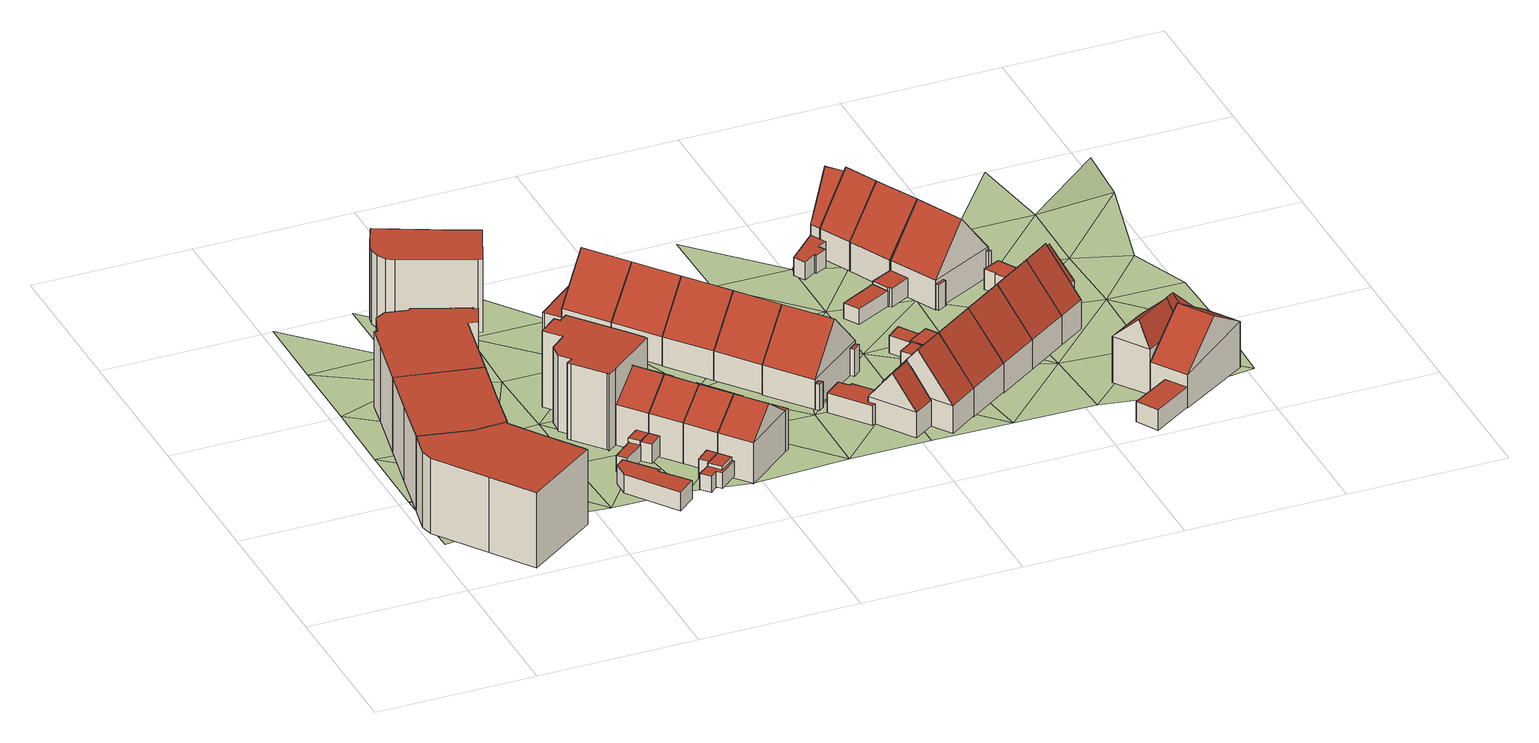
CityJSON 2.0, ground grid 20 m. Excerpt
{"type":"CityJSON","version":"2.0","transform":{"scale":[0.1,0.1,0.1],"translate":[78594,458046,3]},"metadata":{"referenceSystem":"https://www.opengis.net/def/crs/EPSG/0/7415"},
"CityObjects":{
"building1":{"type":"Building","attributes":{"roofType":"1000","RelativeEavesHeight":10,"RelativeRidgeHeight":10,"AbsoluteEavesHeight":14.43,"AbsoluteRidgeHeight":14.43},"geometry":[{"type":"Solid","lod":"2","boundaries":[[[[0,1,2,3]],[[1,4,5,2]],[[4,6,7,5]],[[6,8,9,7]],[[8,10,11,9]],[[10,12,13,11]],[[12,14,15,13]],[[14,16,17,15]],[[16,18,19,17]],[[18,20,21,19]],[[20,22,23,21]],[[22,0,3,23]],[[22,20,18,16,14,12,10,8,6,4,1,0]],[[3,2,5,7,9,11,13,15,17,19,21,23]]]],"semantics":{"surfaces":[{"type":"WallSurface"},{"type":"RoofSurface","Direction":0,"Slope":90},{"type":"GroundSurface"}],"values":[[0,0,0,0,0,0,0,0,0,0,0,0,1,2]]}}]},
"building2":{"type":"Building","attributes":{"roofType":"1000","RelativeEavesHeight":9.98,"RelativeRidgeHeight":9.98,"AbsoluteEavesHeight":14.43,"AbsoluteRidgeHeight":14.43},"geometry":[{"type":"Solid","lod":"2","boundaries":[[[[12,10,11,13]],[[10,8,9,11]],[[8,24,25,9]],[[24,26,27,25]],[[26,28,29,27]],[[28,30,31,29]],[[30,12,13,31]],[[30,28,26,24,8,10,12]],[[13,11,9,25,27,29,31]]]],"semantics":{"surfaces":[{"type":"WallSurface"},{"type":"RoofSurface","Direction":0,"Slope":90},{"type":"GroundSurface"}],"values":[[0,0,0,0,0,0,0,1,2]]}}]},
"building3":{"type":"Building","attributes":{"roofType":"1000","RelativeEavesHeight":10.15,"RelativeRidgeHeight":10.15,"AbsoluteEavesHeight":14.42,"AbsoluteRidgeHeight":14.42},"geometry":[{"type":"Solid","lod":"2","boundaries":[[[[28,26,32,33]],[[26,34,35,32]],[[34,36,37,35]],[[36,38,39,37]],[[38,40,41,39]],[[40,42,43,41]],[[42,44,45,43]],[[44,46,47,45]],[[46,48,49,47]],[[48,50,51,49]],[[50,52,53,51]],[[52,54,55,53]],[[54,56,57,55]],[[56,58,59,57]],[[58,60,61,59]],[[60,28,33,61]],[[60,58,56,54,52,50,48,46,44,42,40,38,36,34,26,28]],[[33,32,35,37,39,41,43,45,47,49,51,53,55,57,59,61]]]],"semantics":{"surfaces":[{"type":"WallSurface"},{"type":"RoofSurface","Direction":0,"Slope":90},{"type":"GroundSurface"}],"values":[[0,0,0,0,0,0,0,0,0,0,0,0,0,0,0,0,1,2]]}}]},
"building4":{"type":"Building","attributes":{"roofType":"1000","RelativeEavesHeight":2.51,"RelativeRidgeHeight":2.51,"AbsoluteEavesHeight":6.83,"AbsoluteRidgeHeight":6.83},"geometry":[{"type":"Solid","lod":"2","boundaries":[[[[62,63,64,65]],[[63,66,67,64]],[[66,68,69,67]],[[68,70,71,69]],[[70,72,73,71]],[[72,74,75,73]],[[74,62,65,75]],[[74,72,70,68,66,63,62]],[[65,64,67,69,71,73,75]]]],"semantics":{"surfaces":[{"type":"WallSurface"},{"type":"RoofSurface","Direction":0,"Slope":90},{"type":"GroundSurface"}],"values":[[0,0,0,0,0,0,0,1,2]]}}]},
"building5":{"type":"Building","attributes":{"roofType":"1000","RelativeEavesHeight":9.72,"RelativeRidgeHeight":9.72,"AbsoluteEavesHeight":13.99,"AbsoluteRidgeHeight":13.99},"geometry":[{"type":"Solid","lod":"2","boundaries":[[[[76,77,78,79]],[[77,80,81,78]],[[80,82,83,81]],[[82,84,85,83]],[[84,86,87,85]],[[86,88,89,87]],[[88,90,91,89]],[[90,92,93,91]],[[92,94,95,93]],[[94,96,97,95]],[[96,98,99,97]],[[98,76,79,99]],[[98,96,94,92,90,88,86,84,82,80,77,76]],[[79,78,81,83,85,87,89,91,93,95,97,99]]]],"semantics":{"surfaces":[{"type":"WallSurface"},{"type":"RoofSurface","Direction":0,"Slope":90},{"type":"GroundSurface"}],"values":[[0,0,0,0,0,0,0,0,0,0,0,0,1,2]]}}]},
"building6":{"type":"Building","attributes":{"roofType":"1000","RelativeEavesHeight":10.14,"RelativeRidgeHeight":10.14,"AbsoluteEavesHeight":14.25,"AbsoluteRidgeHeight":14.25},"geometry":[{"type":"Solid","lod":"2","boundaries":[[[[100,101,102,103]],[[101,104,105,102]],[[104,106,107,105]],[[106,108,109,107]],[[108,110,111,109]],[[110,112,113,111]],[[112,114,115,113]],[[114,116,117,115]],[[116,118,119,117]],[[118,120,121,119]],[[120,122,123,121]],[[122,124,125,123]],[[124,126,127,125]],[[126,128,129,127]],[[128,130,131,129]],[[130,100,103,131]],[[130,128,126,124,122,120,118,116,114,112,110,108,106,104,101,100]],[[103,102,105,107,109,111,113,115,117,119,121,123,125,127,129,131]]]],"semantics":{"surfaces":[{"type":"WallSurface"},{"type":"RoofSurface","Direction":0,"Slope":90},{"type":"GroundSurface"}],"values":[[0,0,0,0,0,0,0,0,0,0,0,0,0,0,0,0,1,2]]}}]},
"building7":{"type":"Building","children":["building7-1","building7-2","building7-3","building7-4"]},
"building7-1":{"type":"BuildingPart","attributes":{"roofType":"1030","RelativeEavesHeight":5.42,"RelativeRidgeHeight":8.47,"AbsoluteEavesHeight":9.52,"AbsoluteRidgeHeight":12.57},"parents":["building7"],"geometry":[{"type":"Solid","lod":"2","boundaries":[[[[132,133,105,134]],[[133,135,136,105]],[[135,137,138,136]],[[137,132,134,138]],[[135,133,139]],[[132,137,140]],[[133,132,140,139]],[[137,135,139,140]],[[134,105,136,138]]]],"semantics":{"surfaces":[{"type":"WallSurface"},{"type":"RoofSurface","Direction":230.19,"Slope":52.15},{"type":"RoofSurface","Direction":50.75,"Slope":52.15},{"type":"GroundSurface"}],"values":[[0,0,0,0,0,0,1,2,3]]}}]},
"building7-2":{"type":"BuildingPart","attributes":{"roofType":"1000","RelativeEavesHeight":2.6,"RelativeRidgeHeight":2.6,"AbsoluteEavesHeight":6.88,"AbsoluteRidgeHeight":6.88},"parents":["building7"],"geometry":[{"type":"Solid","lod":"2","boundaries":[[[[141,142,143,144]],[[142,145,146,143]],[[145,147,148,146]],[[147,141,144,148]],[[147,145,142,141]],[[144,143,146,148]]]],"semantics":{"surfaces":[{"type":"WallSurface"},{"type":"RoofSurface","Direction":0,"Slope":90},{"type":"GroundSurface"}],"values":[[0,0,0,0,1,2]]}}]},
"building7-3":{"type":"BuildingPart","attributes":{"roofType":"1000","RelativeEavesHeight":2.12,"RelativeRidgeHeight":2.12,"AbsoluteEavesHeight":6.42,"AbsoluteRidgeHeight":6.42},"parents":["building7"],"geometry":[{"type":"Solid","lod":"2","boundaries":[[[[149,150,151,143]],[[150,152,153,151]],[[152,154,155,153]],[[154,149,143,155]],[[154,152,150,149]],[[143,151,153,155]]]],"semantics":{"surfaces":[{"type":"WallSurface"},{"type":"RoofSurface","Direction":0,"Slope":90},{"type":"GroundSurface"}],"values":[[0,0,0,0,1,2]]}}]},
"building7-4":{"type":"BuildingPart","attributes":{"roofType":"1000","RelativeEavesHeight":5.43,"RelativeRidgeHeight":5.43,"AbsoluteEavesHeight":9.52,"AbsoluteRidgeHeight":9.52},"parents":["building7"],"geometry":[{"type":"Solid","lod":"2","boundaries":[[[[156,157,103,102]],[[157,158,159,103]],[[158,160,161,159]],[[160,162,163,161]],[[162,135,136,163]],[[135,156,102,136]],[[135,162,160,158,157,156]],[[102,103,159,161,163,136]]]],"semantics":{"surfaces":[{"type":"WallSurface"},{"type":"RoofSurface","Direction":0,"Slope":90},{"type":"GroundSurface"}],"values":[[0,0,0,0,0,0,1,2]]}}]},
"building8":{"type":"Building","children":["building8-1","building8-2","building8-3"]},
"building8-1":{"type":"BuildingPart","attributes":{"roofType":"1000","RelativeEavesHeight":2.61,"RelativeRidgeHeight":2.61,"AbsoluteEavesHeight":6.88,"AbsoluteRidgeHeight":6.88},"parents":["building8"],"geometry":[{"type":"Solid","lod":"2","boundaries":[[[[164,165,166,167]],[[165,168,169,166]],[[168,141,144,169]],[[141,164,167,144]],[[141,168,165,164]],[[167,166,169,144]]]],"semantics":{"surfaces":[{"type":"WallSurface"},{"type":"RoofSurface","Direction":0,"Slope":90},{"type":"GroundSurface"}],"values":[[0,0,0,0,1,2]]}}]},
"building8-2":{"type":"BuildingPart","attributes":{"roofType":"1030","RelativeEavesHeight":5.43,"RelativeRidgeHeight":8.49,"AbsoluteEavesHeight":9.52,"AbsoluteRidgeHeight":12.57},"parents":["building8"],"geometry":[{"type":"Solid","lod":"2","boundaries":[[[[137,170,171,138]],[[170,172,173,171]],[[172,132,134,173]],[[132,137,138,134]],[[172,170,174]],[[137,132,140]],[[170,137,140,174]],[[132,172,174,140]],[[138,171,173,134]]]],"semantics":{"surfaces":[{"type":"WallSurface"},{"type":"RoofSurface","Direction":50.98,"Slope":51.94},{"type":"RoofSurface","Direction":230.83,"Slope":51.94},{"type":"GroundSurface"}],"values":[[0,0,0,0,0,0,1,2,3]]}}]},
"building8-3":{"type":"BuildingPart","attributes":{"roofType":"1000","RelativeEavesHeight":5.45,"RelativeRidgeHeight":5.45,"AbsoluteEavesHeight":9.52,"AbsoluteRidgeHeight":9.52},"parents":["building8"],"geometry":[{"type":"Solid","lod":"2","boundaries":[[[[175,176,177,178]],[[176,179,180,177]],[[179,170,171,180]],[[170,175,178,171]],[[170,179,176,175]],[[178,177,180,171]]]],"semantics":{"surfaces":[{"type":"WallSurface"},{"type":"RoofSurface","Direction":243.34,"Slope":90},{"type":"GroundSurface"}],"values":[[0,0,0,0,1,2]]}}]},
"building9":{"type":"Building","children":["building9-1","building9-2","building9-3"]},
"building9-1":{"type":"BuildingPart","attributes":{"roofType":"1000","RelativeEavesHeight":2.6,"RelativeRidgeHeight":2.6,"AbsoluteEavesHeight":6.83,"AbsoluteRidgeHeight":6.83},"parents":["building9"],"geometry":[{"type":"Solid","lod":"2","boundaries":[[[[181,182,183,184]],[[182,185,186,183]],[[185,187,188,186]],[[187,181,184,188]],[[187,185,182,181]],[[184,183,186,188]]]],"semantics":{"surfaces":[{"type":"WallSurface"},{"type":"RoofSurface","Direction":0,"Slope":90},{"type":"GroundSurface"}],"values":[[0,0,0,0,1,2]]}}]},
"building9-2":{"type":"BuildingPart","attributes":{"roofType":"1030","RelativeEavesHeight":5.44,"RelativeRidgeHeight":8.49,"AbsoluteEavesHeight":9.52,"AbsoluteRidgeHeight":12.57},"parents":["building9"],"geometry":[{"type":"Solid","lod":"2","boundaries":[[[[189,172,173,190]],[[172,170,171,173]],[[170,191,192,171]],[[191,189,190,192]],[[170,172,174]],[[189,191,193]],[[172,189,193,174]],[[191,170,174,193]],[[190,173,171,192]]]],"semantics":{"surfaces":[{"type":"WallSurface"},{"type":"RoofSurface","Direction":231.42,"Slope":51.97},{"type":"RoofSurface","Direction":51.17,"Slope":51.97},{"type":"GroundSurface"}],"values":[[0,0,0,0,0,0,1,2,3]]}}]},
"building9-3":{"type":"BuildingPart","attributes":{"roofType":"1000","RelativeEavesHeight":5.45,"RelativeRidgeHeight":5.45,"AbsoluteEavesHeight":9.52,"AbsoluteRidgeHeight":9.52},"parents":["building9"],"geometry":[{"type":"Solid","lod":"2","boundaries":[[[[179,194,195,180]],[[194,196,197,195]],[[196,170,171,197]],[[170,179,180,171]],[[170,196,194,179]],[[180,195,197,171]]]],"semantics":{"surfaces":[{"type":"WallSurface"},{"type":"RoofSurface","Direction":220.69,"Slope":90},{"type":"GroundSurface"}],"values":[[0,0,0,0,1,2]]}}]},
"building10":{"type":"Building","children":["building10-1","building10-2","building10-3","building10-4"]},
"building10-1":{"type":"BuildingPart","attributes":{"roofType":"1000","RelativeEavesHeight":2.58,"RelativeRidgeHeight":2.58,"AbsoluteEavesHeight":6.83,"AbsoluteRidgeHeight":6.83},"parents":["building10"],"geometry":[{"type":"Solid","lod":"2","boundaries":[[[[198,199,200,201]],[[199,187,188,200]],[[187,202,203,188]],[[202,198,201,203]],[[202,187,199,198]],[[201,200,188,203]]]],"semantics":{"surfaces":[{"type":"WallSurface"},{"type":"RoofSurface","Direction":0,"Slope":90},{"type":"GroundSurface"}],"values":[[0,0,0,0,1,2]]}}]},
"building10-2":{"type":"BuildingPart","attributes":{"roofType":"1000","RelativeEavesHeight":2.16,"RelativeRidgeHeight":2.16,"AbsoluteEavesHeight":6.43,"AbsoluteRidgeHeight":6.43},"parents":["building10"],"geometry":[{"type":"Solid","lod":"2","boundaries":[[[[204,205,206,207]],[[205,208,209,206]],[[208,210,211,209]],[[210,212,213,211]],[[212,214,215,213]],[[214,216,217,215]],[[216,218,219,217]],[[218,204,207,219]],[[218,216,214,212,210,208,205,204]],[[207,206,209,211,213,215,217,219]]]],"semantics":{"surfaces":[{"type":"WallSurface"},{"type":"RoofSurface","Direction":0,"Slope":90},{"type":"GroundSurface"}],"values":[[0,0,0,0,0,0,0,0,1,2]]}}]},
"building10-3":{"type":"BuildingPart","attributes":{"roofType":"1030","RelativeEavesHeight":5.47,"RelativeRidgeHeight":8.52,"AbsoluteEavesHeight":9.52,"AbsoluteRidgeHeight":12.57},"parents":["building10"],"geometry":[{"type":"Solid","lod":"2","boundaries":[[[[191,220,221,222]],[[220,223,224,221]],[[223,189,225,224]],[[189,191,222,225]],[[223,220,226]],[[191,189,193]],[[220,191,193,226]],[[189,223,226,193]],[[222,221,224,225]]]],"semantics":{"surfaces":[{"type":"WallSurface"},{"type":"RoofSurface","Direction":50.97,"Slope":51.97},{"type":"RoofSurface","Direction":230.83,"Slope":51.97},{"type":"GroundSurface"}],"values":[[0,0,0,0,0,0,1,2,3]]}}]},
"building10-4":{"type":"BuildingPart","attributes":{"roofType":"1000","RelativeEavesHeight":5.49,"RelativeRidgeHeight":5.49,"AbsoluteEavesHeight":9.52,"AbsoluteRidgeHeight":9.52},"parents":["building10"],"geometry":[{"type":"Solid","lod":"2","boundaries":[[[[227,228,229,230]],[[228,231,232,229]],[[231,220,221,232]],[[220,227,230,221]],[[220,231,228,227]],[[230,229,232,221]]]],"semantics":{"surfaces":[{"type":"WallSurface"},{"type":"RoofSurface","Direction":0,"Slope":90},{"type":"GroundSurface"}],"values":[[0,0,0,0,1,2]]}}]},
"building11":{"type":"Building","children":["building11-1","building11-2"]},
"building11-1":{"type":"BuildingPart","attributes":{"roofType":"1000","RelativeEavesHeight":2.58,"RelativeRidgeHeight":2.58,"AbsoluteEavesHeight":6.77,"AbsoluteRidgeHeight":6.77},"parents":["building11"],"geometry":[{"type":"Solid","lod":"2","boundaries":[[[[233,234,235,236]],[[234,237,238,235]],[[237,239,240,238]],[[239,241,242,240]],[[241,243,244,242]],[[243,245,246,244]],[[245,233,236,246]],[[245,243,241,239,237,234,233]],[[236,235,238,240,242,244,246]]]],"semantics":{"surfaces":[{"type":"WallSurface"},{"type":"RoofSurface","Direction":0,"Slope":90},{"type":"GroundSurface"}],"values":[[0,0,0,0,0,0,0,1,2]]}}]},
"building11-2":{"type":"BuildingPart","attributes":{"roofType":"1030","RelativeEavesHeight":3.74,"RelativeRidgeHeight":9.28,"AbsoluteEavesHeight":7.97,"AbsoluteRidgeHeight":13.51},"parents":["building11"],"geometry":[{"type":"Solid","lod":"2","boundaries":[[[[247,248,236,249]],[[248,250,246,236]],[[250,251,252,246]],[[251,247,249,252]],[[250,248,253]],[[247,251,254]],[[248,247,254,253]],[[251,250,253,254]],[[249,236,246,252]]]],"semantics":{"surfaces":[{"type":"WallSurface"},{"type":"RoofSurface","Direction":231.35,"Slope":40.85},{"type":"RoofSurface","Direction":51.27,"Slope":40.85},{"type":"GroundSurface"}],"values":[[0,0,0,0,0,0,1,2,3]]}}]},
"building12":{"type":"Building","attributes":{"roofType":"1030","RelativeEavesHeight":3.79,"RelativeRidgeHeight":9.33,"AbsoluteEavesHeight":7.97,"AbsoluteRidgeHeight":13.51},"geometry":[{"type":"Solid","lod":"2","boundaries":[[[[255,247,249,256]],[[247,251,252,249]],[[251,257,258,252]],[[257,255,256,258]],[[251,247,254]],[[255,257,259]],[[247,255,259,254]],[[257,251,254,259]],[[256,249,252,258]]]],"semantics":{"surfaces":[{"type":"WallSurface"},{"type":"RoofSurface","Direction":231.04,"Slope":40.87},{"type":"RoofSurface","Direction":51.14,"Slope":40.82},{"type":"GroundSurface"}],"values":[[0,0,0,0,0,0,1,2,3]]}}]},
"building13":{"type":"Building","children":["building13-1","building13-2"]},
"building13-1":{"type":"BuildingPart","attributes":{"roofType":"1030","RelativeEavesHeight":3.86,"RelativeRidgeHeight":9.4,"AbsoluteEavesHeight":7.97,"AbsoluteRidgeHeight":13.51},"parents":["building13"],"geometry":[{"type":"Solid","lod":"2","boundaries":[[[[260,255,261,262]],[[255,263,264,261]],[[263,265,266,264]],[[265,260,262,266]],[[263,255,259]],[[260,265,267]],[[255,260,267,259]],[[265,263,259,267]],[[262,261,264,266]]]],"semantics":{"surfaces":[{"type":"WallSurface"},{"type":"RoofSurface","Direction":231.05,"Slope":40.84},{"type":"RoofSurface","Direction":51.12,"Slope":40.84},{"type":"GroundSurface"}],"values":[[0,0,0,0,0,0,1,2,3]]}}]},
"building13-2":{"type":"BuildingPart","attributes":{"roofType":"1000","RelativeEavesHeight":2.45,"RelativeRidgeHeight":2.45,"AbsoluteEavesHeight":6.58,"AbsoluteRidgeHeight":6.58},"parents":["building13"],"geometry":[{"type":"Solid","lod":"2","boundaries":[[[[268,269,270,264]],[[269,271,272,270]],[[271,273,274,272]],[[273,268,264,274]],[[273,271,269,268]],[[264,270,272,274]]]],"semantics":{"surfaces":[{"type":"WallSurface"},{"type":"RoofSurface","Direction":0,"Slope":90},{"type":"GroundSurface"}],"values":[[0,0,0,0,1,2]]}}]},
"building14":{"type":"Building","children":["building14-1","building14-2"]},
"building14-1":{"type":"BuildingPart","attributes":{"roofType":"1000","RelativeEavesHeight":2.8,"RelativeRidgeHeight":2.8,"AbsoluteEavesHeight":6.9,"AbsoluteRidgeHeight":6.9},"parents":["building14"],"geometry":[{"type":"Solid","lod":"2","boundaries":[[[[275,276,277,266]],[[276,278,279,277]],[[278,280,281,279]],[[280,275,266,281]],[[280,278,276,275]],[[266,277,279,281]]]],"semantics":{"surfaces":[{"type":"WallSurface"},{"type":"RoofSurface","Direction":0,"Slope":90},{"type":"GroundSurface"}],"values":[[0,0,0,0,1,2]]}}]},
"building14-2":{"type":"BuildingPart","attributes":{"roofType":"1030","RelativeEavesHeight":3.88,"RelativeRidgeHeight":9.43,"AbsoluteEavesHeight":7.97,"AbsoluteRidgeHeight":13.51},"parents":["building14"],"geometry":[{"type":"Solid","lod":"2","boundaries":[[[[282,260,262,283]],[[260,265,266,262]],[[265,284,285,266]],[[284,282,283,285]],[[265,260,267]],[[282,284,286]],[[260,282,286,267]],[[284,265,267,286]],[[283,262,266,285]]]],"semantics":{"surfaces":[{"type":"WallSurface"},{"type":"RoofSurface","Direction":231.13,"Slope":40.75},{"type":"RoofSurface","Direction":51.19,"Slope":40.85},{"type":"GroundSurface"}],"values":[[0,0,0,0,0,0,1,2,3]]}}]},
"building15":{"type":"Building","children":["building15-1","building15-2","building15-3","building15-4"]},
"building15-1":{"type":"BuildingPart","attributes":{"roofType":"1000","RelativeEavesHeight":2.51,"RelativeRidgeHeight":2.51,"AbsoluteEavesHeight":6.58,"AbsoluteRidgeHeight":6.58},"parents":["building15"],"geometry":[{"type":"Solid","lod":"2","boundaries":[[[[287,288,289,285]],[[288,290,291,289]],[[290,292,293,291]],[[292,287,285,293]],[[292,290,288,287]],[[285,289,291,293]]]],"semantics":{"surfaces":[{"type":"WallSurface"},{"type":"RoofSurface","Direction":0,"Slope":90},{"type":"GroundSurface"}],"values":[[0,0,0,0,1,2]]}}]},
"building15-2":{"type":"BuildingPart","attributes":{"roofType":"1000","RelativeEavesHeight":3.49,"RelativeRidgeHeight":3.49,"AbsoluteEavesHeight":7.52,"AbsoluteRidgeHeight":7.52},"parents":["building15"],"geometry":[{"type":"Solid","lod":"2","boundaries":[[[[294,295,296,297]],[[295,298,299,296]],[[298,300,301,299]],[[300,294,297,301]],[[300,298,295,294]],[[297,296,299,301]]]],"semantics":{"surfaces":[{"type":"WallSurface"},{"type":"RoofSurface","Direction":0,"Slope":90},{"type":"GroundSurface"}],"values":[[0,0,0,0,1,2]]}}]},
"building15-3":{"type":"BuildingPart","attributes":{"roofType":"1000","RelativeEavesHeight":3.59,"RelativeRidgeHeight":3.59,"AbsoluteEavesHeight":7.62,"AbsoluteRidgeHeight":7.62},"parents":["building15"],"geometry":[{"type":"Solid","lod":"2","boundaries":[[[[302,303,304,305]],[[303,306,307,304]],[[306,308,309,307]],[[308,302,305,309]],[[308,306,303,302]],[[305,304,307,309]]]],"semantics":{"surfaces":[{"type":"WallSurface"},{"type":"RoofSurface","Direction":0,"Slope":90},{"type":"GroundSurface"}],"values":[[0,0,0,0,1,2]]}}]},
"building15-4":{"type":"BuildingPart","attributes":{"roofType":"1030","RelativeEavesHeight":3.93,"RelativeRidgeHeight":9.47,"AbsoluteEavesHeight":7.97,"AbsoluteRidgeHeight":13.51},"parents":["building15"],"geometry":[{"type":"Solid","lod":"2","boundaries":[[[[310,282,311,301]],[[282,284,312,311]],[[284,313,309,312]],[[313,310,301,309]],[[284,282,286]],[[310,313,314]],[[282,310,314,286]],[[313,284,286,314]],[[301,311,312,309]]]],"semantics":{"surfaces":[{"type":"WallSurface"},{"type":"RoofSurface","Direction":230.91,"Slope":40.71},{"type":"RoofSurface","Direction":50.83,"Slope":40.71},{"type":"GroundSurface"}],"values":[[0,0,0,0,0,0,1,2,3]]}}]},
"building16":{"type":"Building","children":["building16-1","building16-2","building16-3"]},
"building16-1":{"type":"BuildingPart","attributes":{"roofType":"1030","RelativeEavesHeight":3.4,"RelativeRidgeHeight":7.58,"AbsoluteEavesHeight":7.34,"AbsoluteRidgeHeight":11.52},"parents":["building16"],"geometry":[{"type":"Solid","lod":"2","boundaries":[[[[315,316,317,318]],[[316,319,320,317]],[[319,321,322,320]],[[321,315,318,322]],[[319,316,323]],[[315,321,324]],[[316,315,324,323]],[[321,319,323,324]],[[318,317,320,322]]]],"semantics":{"surfaces":[{"type":"WallSurface"},{"type":"RoofSurface","Direction":145.06,"Slope":38.12},{"type":"RoofSurface","Direction":325.24,"Slope":38.12},{"type":"GroundSurface"}],"values":[[0,0,0,0,0,0,1,2,3]]}}]},
"building16-2":{"type":"BuildingPart","attributes":{"roofType":"1030","RelativeEavesHeight":3.76,"RelativeRidgeHeight":9.65,"AbsoluteEavesHeight":7.64,"AbsoluteRidgeHeight":13.53},"parents":["building16"],"geometry":[{"type":"Solid","lod":"2","boundaries":[[[[325,326,327,328]],[[326,329,322,327]],[[329,330,331,322]],[[330,325,328,331]],[[329,326,332]],[[325,330,333]],[[326,325,333,332]],[[330,329,332,333]],[[328,327,322,331]]]],"semantics":{"surfaces":[{"type":"WallSurface"},{"type":"RoofSurface","Direction":145.42,"Slope":39.13},{"type":"RoofSurface","Direction":325.36,"Slope":39.13},{"type":"GroundSurface"}],"values":[[0,0,0,0,0,0,1,2,3]]}}]},
"building16-3":{"type":"BuildingPart","attributes":{"roofType":"1000","RelativeEavesHeight":2.57,"RelativeRidgeHeight":2.57,"AbsoluteEavesHeight":6.59,"AbsoluteRidgeHeight":6.59},"parents":["building16"],"geometry":[{"type":"Solid","lod":"2","boundaries":[[[[334,335,336,337]],[[335,338,339,336]],[[338,340,341,339]],[[340,342,343,341]],[[342,344,345,343]],[[344,346,347,345]],[[346,348,349,347]],[[348,334,337,349]],[[348,346,344,342,340,338,335,334]],[[337,336,339,341,343,345,347,349]]]],"semantics":{"surfaces":[{"type":"WallSurface"},{"type":"RoofSurface","Direction":0,"Slope":90},{"type":"GroundSurface"}],"values":[[0,0,0,0,0,0,0,0,1,2]]}}]},
"building17":{"type":"Building","children":["building17-1","building17-2"]},
"building17-1":{"type":"BuildingPart","attributes":{"roofType":"1030","RelativeEavesHeight":3.87,"RelativeRidgeHeight":9.76,"AbsoluteEavesHeight":7.64,"AbsoluteRidgeHeight":13.53},"parents":["building17"],"geometry":[{"type":"Solid","lod":"2","boundaries":[[[[350,325,351,352]],[[325,330,353,351]],[[330,354,355,353]],[[354,350,352,355]],[[330,325,333]],[[350,354,356]],[[325,350,356,333]],[[354,330,333,356]],[[352,351,353,355]]]],"semantics":{"surfaces":[{"type":"WallSurface"},{"type":"RoofSurface","Direction":145.37,"Slope":39.2},{"type":"RoofSurface","Direction":325.19,"Slope":39.2},{"type":"GroundSurface"}],"values":[[0,0,0,0,0,0,1,2,3]]}}]},
"building17-2":{"type":"BuildingPart","attributes":{"roofType":"1000","RelativeEavesHeight":2.51,"RelativeRidgeHeight":2.51,"AbsoluteEavesHeight":6.38,"AbsoluteRidgeHeight":6.38},"parents":["building17"],"geometry":[{"type":"Solid","lod":"2","boundaries":[[[[357,358,359,360]],[[358,361,362,359]],[[361,363,364,362]],[[363,365,366,364]],[[365,367,368,366]],[[367,357,360,368]],[[367,365,363,361,358,357]],[[360,359,362,364,366,368]]]],"semantics":{"surfaces":[{"type":"WallSurface"},{"type":"RoofSurface","Direction":0,"Slope":90},{"type":"GroundSurface"}],"values":[[0,0,0,0,0,0,1,2]]}}]},
"building18":{"type":"Building","children":["building18-1","building18-2","building18-3"]},
"building18-1":{"type":"BuildingPart","attributes":{"roofType":"1030","RelativeEavesHeight":3.93,"RelativeRidgeHeight":9.82,"AbsoluteEavesHeight":7.64,"AbsoluteRidgeHeight":13.53},"parents":["building18"],"geometry":[{"type":"Solid","lod":"2","boundaries":[[[[369,350,370,371]],[[350,354,372,370]],[[354,373,374,372]],[[373,369,371,374]],[[354,350,356]],[[369,373,375]],[[350,369,375,356]],[[373,354,356,375]],[[371,370,372,374]]]],"semantics":{"surfaces":[{"type":"WallSurface"},{"type":"RoofSurface","Direction":145.53,"Slope":39.07},{"type":"RoofSurface","Direction":325.68,"Slope":39.07},{"type":"GroundSurface"}],"values":[[0,0,0,0,0,0,1,2,3]]}}]},
"building18-2":{"type":"BuildingPart","attributes":{"roofType":"1000","RelativeEavesHeight":2.27,"RelativeRidgeHeight":2.27,"AbsoluteEavesHeight":6.17,"AbsoluteRidgeHeight":6.17},"parents":["building18"],"geometry":[{"type":"Solid","lod":"2","boundaries":[[[[376,377,378,379]],[[377,380,381,378]],[[380,382,383,381]],[[382,376,379,383]],[[382,380,377,376]],[[379,378,381,383]]]],"semantics":{"surfaces":[{"type":"WallSurface"},{"type":"RoofSurface","Direction":0,"Slope":90},{"type":"GroundSurface"}],"values":[[0,0,0,0,1,2]]}}]},
"building18-3":{"type":"BuildingPart","attributes":{"roofType":"1010","RelativeEavesHeight":2.66,"RelativeRidgeHeight":2.66,"AbsoluteEavesHeight":6.49,"AbsoluteRidgeHeight":6.49},"parents":["building18"],"geometry":[{"type":"Solid","lod":"2","boundaries":[[[[384,385,386,355]],[[385,387,388,386]],[[387,389,390,388]],[[389,384,355,390]],[[389,387,385,384]],[[355,386,388,390]]]],"semantics":{"surfaces":[{"type":"WallSurface"},{"type":"RoofSurface","Direction":0,"Slope":90},{"type":"GroundSurface"}],"values":[[0,0,0,0,1,2]]}}]},
"building19":{"type":"Building","children":["building19-1","building19-2","building19-3"]},
"building19-1":{"type":"BuildingPart","attributes":{"roofType":"1030","RelativeEavesHeight":3.92,"RelativeRidgeHeight":9.35,"AbsoluteEavesHeight":7.64,"AbsoluteRidgeHeight":13.06},"parents":["building19"],"geometry":[{"type":"Solid","lod":"2","boundaries":[[[[391,392,393,394]],[[392,395,396,393]],[[395,397,398,396]],[[397,391,394,398]],[[395,392,399]],[[391,397,400]],[[392,391,400,399]],[[397,395,399,400]],[[394,393,396,398]]]],"semantics":{"surfaces":[{"type":"WallSurface"},{"type":"RoofSurface","Direction":235.65,"Slope":37.81},{"type":"RoofSurface","Direction":48.06,"Slope":37.22},{"type":"GroundSurface"}],"values":[[0,0,0,0,0,0,1,2,3]]}}]},
"building19-2":{"type":"BuildingPart","attributes":{"roofType":"1030","RelativeEavesHeight":3.93,"RelativeRidgeHeight":9.86,"AbsoluteEavesHeight":7.64,"AbsoluteRidgeHeight":13.56},"parents":["building19"],"geometry":[{"type":"Solid","lod":"2","boundaries":[[[[401,391,394,402]],[[391,403,404,394]],[[403,405,406,404]],[[405,401,402,406]],[[403,391,407]],[[401,405,408]],[[391,401,408,407]],[[405,403,407,408]],[[402,394,404,406]]]],"semantics":{"surfaces":[{"type":"WallSurface"},{"type":"RoofSurface","Direction":243.8,"Slope":38.09},{"type":"RoofSurface","Direction":63.57,"Slope":38.09},{"type":"GroundSurface"}],"values":[[0,0,0,0,0,0,1,2,3]]}}]},
"building19-3":{"type":"BuildingPart","attributes":{"roofType":"1000","RelativeEavesHeight":2.38,"RelativeRidgeHeight":2.38,"AbsoluteEavesHeight":6.19,"AbsoluteRidgeHeight":6.19},"parents":["building19"],"geometry":[{"type":"Solid","lod":"2","boundaries":[[[[409,410,411,412]],[[410,413,414,411]],[[413,415,416,414]],[[415,417,418,416]],[[417,419,420,418]],[[419,421,422,420]],[[421,423,424,422]],[[423,409,412,424]],[[423,421,419,417,415,413,410,409]],[[412,411,414,416,418,420,422,424]]]],"semantics":{"surfaces":[{"type":"WallSurface"},{"type":"RoofSurface","Direction":0,"Slope":90},{"type":"GroundSurface"}],"values":[[0,0,0,0,0,0,0,0,1,2]]}}]},
"building20":{"type":"Building","children":["building20-1","building20-2","building20-3","building20-4","building20-5"]},
"building20-1":{"type":"BuildingPart","attributes":{"roofType":"1030","RelativeEavesHeight":3.94,"RelativeRidgeHeight":9.87,"AbsoluteEavesHeight":7.64,"AbsoluteRidgeHeight":13.56},"parents":["building20"],"geometry":[{"type":"Solid","lod":"2","boundaries":[[[[425,426,427,428]],[[426,429,430,427]],[[429,431,432,430]],[[431,425,428,432]],[[429,426,433]],[[425,431,434]],[[426,425,434,433]],[[431,429,433,434]],[[428,427,430,432]]]],"semantics":{"surfaces":[{"type":"WallSurface"},{"type":"RoofSurface","Direction":243.61,"Slope":37.99},{"type":"RoofSurface","Direction":63.51,"Slope":37.99},{"type":"GroundSurface"}],"values":[[0,0,0,0,0,0,1,2,3]]}}]},
"building20-2":{"type":"BuildingPart","attributes":{"roofType":"1000","RelativeEavesHeight":3.71,"RelativeRidgeHeight":3.71,"AbsoluteEavesHeight":7.42,"AbsoluteRidgeHeight":7.42},"parents":["building20"],"geometry":[{"type":"Solid","lod":"2","boundaries":[[[[435,436,437,438]],[[436,439,440,437]],[[439,441,442,440]],[[441,443,432,442]],[[443,435,438,432]],[[443,441,439,436,435]],[[438,437,440,442,432]]]],"semantics":{"surfaces":[{"type":"WallSurface"},{"type":"RoofSurface","Direction":0,"Slope":90},{"type":"GroundSurface"}],"values":[[0,0,0,0,0,1,2]]}}]},
"building20-3":{"type":"BuildingPart","attributes":{"roofType":"1000","RelativeEavesHeight":2.04,"RelativeRidgeHeight":2.04,"AbsoluteEavesHeight":5.87,"AbsoluteRidgeHeight":5.87},"parents":["building20"],"geometry":[{"type":"Solid","lod":"2","boundaries":[[[[444,445,446,447]],[[445,448,449,446]],[[448,450,451,449]],[[450,444,447,451]],[[450,448,445,444]],[[447,446,449,451]]]],"semantics":{"surfaces":[{"type":"WallSurface"},{"type":"RoofSurface","Direction":0,"Slope":90},{"type":"GroundSurface"}],"values":[[0,0,0,0,1,2]]}}]},
"building20-4":{"type":"BuildingPart","attributes":{"roofType":"1000","RelativeEavesHeight":2.48,"RelativeRidgeHeight":2.48,"AbsoluteEavesHeight":6.27,"AbsoluteRidgeHeight":6.27},"parents":["building20"],"geometry":[{"type":"Solid","lod":"2","boundaries":[[[[452,453,454,455]],[[453,456,457,454]],[[456,458,459,457]],[[458,460,447,459]],[[460,461,451,447]],[[461,452,455,451]],[[461,460,458,456,453,452]],[[455,454,457,459,447,451]]]],"semantics":{"surfaces":[{"type":"WallSurface"},{"type":"RoofSurface","Direction":0,"Slope":90},{"type":"GroundSurface"}],"values":[[0,0,0,0,0,0,1,2]]}}]},
"building20-5":{"type":"BuildingPart","attributes":{"roofType":"1000","RelativeEavesHeight":3.4,"RelativeRidgeHeight":3.4,"AbsoluteEavesHeight":7.21,"AbsoluteRidgeHeight":7.21},"parents":["building20"],"geometry":[{"type":"Solid","lod":"2","boundaries":[[[[462,463,464,465]],[[463,466,467,464]],[[466,468,469,467]],[[468,462,465,469]],[[468,466,463,462]],[[465,464,467,469]]]],"semantics":{"surfaces":[{"type":"WallSurface"},{"type":"RoofSurface","Direction":0,"Slope":90},{"type":"GroundSurface"}],"values":[[0,0,0,0,1,2]]}}]},
"building21":{"type":"Building","attributes":{"roofType":"1030","RelativeEavesHeight":3.94,"RelativeRidgeHeight":9.82,"AbsoluteEavesHeight":7.64,"AbsoluteRidgeHeight":13.53},"geometry":[{"type":"Solid","lod":"2","boundaries":[[[[470,369,371,471]],[[369,373,374,371]],[[373,472,473,374]],[[472,470,471,473]],[[373,369,375]],[[470,472,474]],[[369,470,474,375]],[[472,373,375,474]],[[471,371,374,473]]]],"semantics":{"surfaces":[{"type":"WallSurface"},{"type":"RoofSurface","Direction":145.51,"Slope":39.05},{"type":"RoofSurface","Direction":325.45,"Slope":39.05},{"type":"GroundSurface"}],"values":[[0,0,0,0,0,0,1,2,3]]}}]},
"building22":{"type":"Building","attributes":{"roofType":"1030","RelativeEavesHeight":3.94,"RelativeRidgeHeight":9.87,"AbsoluteEavesHeight":7.64,"AbsoluteRidgeHeight":13.56},"geometry":[{"type":"Solid","lod":"2","boundaries":[[[[475,401,402,476]],[[401,405,406,402]],[[405,429,430,406]],[[429,475,476,430]],[[405,401,408]],[[475,429,433]],[[401,475,433,408]],[[429,405,408,433]],[[476,402,406,430]]]],"semantics":{"surfaces":[{"type":"WallSurface"},{"type":"RoofSurface","Direction":243.57,"Slope":38.4},{"type":"RoofSurface","Direction":63.31,"Slope":38.05},{"type":"GroundSurface"}],"values":[[0,0,0,0,0,0,1,2,3]]}}]},
"building23":{"type":"Building","children":["building23-1","building23-2","building23-3"]},
"building23-1":{"type":"BuildingPart","attributes":{"roofType":"1000","RelativeEavesHeight":2.64,"RelativeRidgeHeight":2.64,"AbsoluteEavesHeight":6.37,"AbsoluteRidgeHeight":6.37},"parents":["building23"],"geometry":[{"type":"Solid","lod":"2","boundaries":[[[[477,478,479,480]],[[478,481,482,479]],[[481,483,484,482]],[[483,485,486,484]],[[485,487,488,486]],[[487,489,490,488]],[[489,491,492,490]],[[491,477,480,492]],[[491,489,487,485,483,481,478,477]],[[480,479,482,484,486,488,490,492]]]],"semantics":{"surfaces":[{"type":"WallSurface"},{"type":"RoofSurface","Direction":0,"Slope":90},{"type":"GroundSurface"}],"values":[[0,0,0,0,0,0,0,0,1,2]]}}]},
"building23-2":{"type":"BuildingPart","attributes":{"roofType":"1030","RelativeEavesHeight":3.94,"RelativeRidgeHeight":9.83,"AbsoluteEavesHeight":7.64,"AbsoluteRidgeHeight":13.53},"parents":["building23"],"geometry":[{"type":"Solid","lod":"2","boundaries":[[[[493,470,471,494]],[[470,472,473,471]],[[472,495,496,473]],[[495,493,494,496]],[[472,470,474]],[[493,495,497]],[[470,493,497,474]],[[495,472,474,497]],[[494,471,473,496]]]],"semantics":{"surfaces":[{"type":"WallSurface"},{"type":"RoofSurface","Direction":145.52,"Slope":39.09},{"type":"RoofSurface","Direction":325.42,"Slope":39.09},{"type":"GroundSurface"}],"values":[[0,0,0,0,0,0,1,2,3]]}}]},
"building23-3":{"type":"BuildingPart","attributes":{"roofType":"1030","RelativeEavesHeight":3.89,"RelativeRidgeHeight":7.58,"AbsoluteEavesHeight":7.64,"AbsoluteRidgeHeight":11.33},"parents":["building23"],"geometry":[{"type":"Solid","lod":"2","boundaries":[[[[498,499,500,501]],[[499,495,502,500]],[[495,503,504,502]],[[503,498,501,504]],[[495,499,505]],[[498,503,506]],[[499,498,506,505]],[[503,495,505,506]],[[501,500,502,504]]]],"semantics":{"surfaces":[{"type":"WallSurface"},{"type":"RoofSurface","Direction":145.66,"Slope":41.76},{"type":"RoofSurface","Direction":325.47,"Slope":41.76},{"type":"GroundSurface"}],"values":[[0,0,0,0,0,0,1,2,3]]}}]},
"building24":{"type":"Building","children":["building24-1","building24-2"]},
"building24-1":{"type":"BuildingPart","attributes":{"roofType":"1030","RelativeEavesHeight":5.31,"RelativeRidgeHeight":9.63,"AbsoluteEavesHeight":9.07,"AbsoluteRidgeHeight":13.39},"parents":["building24"],"geometry":[{"type":"Solid","lod":"2","boundaries":[[[[507,508,509,510]],[[508,511,512,509]],[[511,513,514,512]],[[513,507,510,514]],[[511,508,515]],[[507,513,516]],[[508,507,516,515]],[[513,511,515,516]],[[510,509,512,514]]]],"semantics":{"surfaces":[{"type":"WallSurface"},{"type":"RoofSurface","Direction":56.98,"Slope":56.54},{"type":"RoofSurface","Direction":236.14,"Slope":45.75},{"type":"GroundSurface"}],"values":[[0,0,0,0,0,0,1,2,3]]}}]},
"building24-2":{"type":"BuildingPart","attributes":{"roofType":"1000","RelativeEavesHeight":2.75,"RelativeRidgeHeight":2.75,"AbsoluteEavesHeight":6.62,"AbsoluteRidgeHeight":6.62},"parents":["building24"],"geometry":[{"type":"Solid","lod":"2","boundaries":[[[[517,518,519,520]],[[518,521,522,519]],[[521,523,524,522]],[[523,517,520,524]],[[523,521,518,517]],[[520,519,522,524]]]],"semantics":{"surfaces":[{"type":"WallSurface"},{"type":"RoofSurface","Direction":0,"Slope":90},{"type":"GroundSurface"}],"values":[[0,0,0,0,1,2]]}}]},
"building25":{"type":"Building","children":["building25-1","building25-2","building25-3"]},
"building25-1":{"type":"BuildingPart","attributes":{"roofType":"1120","RelativeEavesHeight":6.15,"RelativeRidgeHeight":9.54,"AbsoluteEavesHeight":9.9,"AbsoluteRidgeHeight":13.29},"parents":["building25"],"geometry":[{"type":"Solid","lod":"2","boundaries":[[[[525,526,527,528]],[[526,529,530,527]],[[529,531,532,530]],[[531,525,528,532]],[[526,525,533]],[[529,526,533]],[[531,529,533]],[[525,531,533]],[[528,527,530,532]]]],"semantics":{"surfaces":[{"type":"WallSurface"},{"type":"RoofSurface","Direction":11.36,"Slope":38.72},{"type":"RoofSurface","Direction":57.6,"Slope":41.05},{"type":"RoofSurface","Direction":148.07,"Slope":27.93},{"type":"RoofSurface","Direction":236.95,"Slope":-14.62},{"type":"GroundSurface"}],"values":[[0,0,0,0,1,2,3,4,5]]}}]},
"building25-2":{"type":"BuildingPart","attributes":{"roofType":"1030","RelativeEavesHeight":6.13,"RelativeRidgeHeight":9.53,"AbsoluteEavesHeight":9.9,"AbsoluteRidgeHeight":13.29},"parents":["building25"],"geometry":[{"type":"Solid","lod":"2","boundaries":[[[[534,535,536,537]],[[535,538,539,536]],[[538,540,514,539]],[[540,534,537,514]],[[538,535,541]],[[534,540,542]],[[535,534,542,541]],[[540,538,541,542]],[[537,536,539,514]]]],"semantics":{"surfaces":[{"type":"WallSurface"},{"type":"RoofSurface","Direction":326.14,"Slope":46.18},{"type":"RoofSurface","Direction":147.38,"Slope":25.93},{"type":"GroundSurface"}],"values":[[0,0,0,0,0,0,1,2,3]]}}]},
"building25-3":{"type":"BuildingPart","attributes":{"roofType":"1130","RelativeEavesHeight":6.15,"RelativeRidgeHeight":9.54,"AbsoluteEavesHeight":9.9,"AbsoluteRidgeHeight":13.29},"parents":["building25"],"geometry":[{"type":"Solid","lod":"2","boundaries":[[[[543,525,528,544]],[[525,531,532,528]],[[531,538,539,532]],[[538,543,544,539]],[[531,525,533]],[[543,538,541]],[[525,543,541,533]],[[538,531,533,541]],[[544,528,532,539]]]],"semantics":{"surfaces":[{"type":"WallSurface"},{"type":"RoofSurface","Direction":56.95,"Slope":14.62},{"type":"RoofSurface","Direction":325.27,"Slope":40.79},{"type":"RoofSurface","Direction":146.79,"Slope":27.54},{"type":"GroundSurface"}],"values":[[0,0,0,0,1,0,2,3,4]]}}]},
"terrain1":{"type":"TINRelief","geometry":[{"type":"CompositeSurface","lod":"2","boundaries":[[[545,546,547]],[[548,545,549]],[[545,547,549]],[[550,548,551]],[[552,550,553]],[[548,549,551]],[[549,547,554]],[[555,552,556]],[[550,551,553]],[[552,553,556]],[[551,549,557]],[[549,554,557]],[[553,551,558]],[[551,557,559]],[[556,553,560]],[[551,559,558]],[[557,554,561]],[[562,556,560]],[[559,557,561]],[[553,558,560]],[[554,563,561]],[[558,559,564]],[[559,561,565]],[[560,558,564]],[[559,565,564]],[[561,563,566]],[[563,567,566]],[[568,560,569]],[[565,561,566]],[[560,564,569]],[[564,565,570]],[[569,564,570]],[[565,566,571]],[[565,571,570]],[[566,567,572]],[[569,570,573]],[[571,566,574]],[[566,572,574]],[[570,571,575]],[[569,573,576]],[[573,570,575]],[[571,574,577]],[[571,577,575]],[[574,572,578]],[[576,573,579]],[[573,575,579]],[[572,580,578]],[[577,574,581]],[[574,578,581]],[[575,577,582]],[[579,575,582]],[[578,580,583]],[[577,581,582]],[[584,579,585]],[[581,578,586]],[[579,582,585]],[[578,583,586]],[[582,581,587]],[[581,586,588]],[[585,582,589]],[[581,588,587]],[[582,587,589]],[[586,583,590]],[[588,586,590]],[[583,591,590]],[[585,589,592]],[[587,588,593]],[[588,590,593]],[[589,587,594]],[[587,593,595]],[[592,589,594]],[[590,591,596]],[[591,597,596]],[[587,595,594]],[[593,590,598]],[[590,596,598]],[[595,593,599]],[[596,597,600]],[[593,598,599]],[[594,595,601]],[[595,599,601]],[[598,596,602]],[[596,600,602]],[[594,601,603]],[[599,598,604]],[[598,602,605]],[[598,605,604]],[[601,599,606]],[[599,604,606]],[[601,606,607]]]}]}
},
"vertices":[
[87,4,114],[50,56,114],[50,56,14],[87,4,14],[5,120,114],[5,120,14],[2,135,114],[2,135,14],[9,171,114],[9,171,14],[74,157,114],[74,157,14],[116,159,114],[116,159,14],[115,156,114],[115,156,14],[140,120,114],[140,120,14],[175,71,114],[175,71,14],[176,69,114],[176,69,14],[177,68,114],[177,68,14],
[21,234,114],[21,234,14],[34,298,114],[34,298,14],[139,277,114],[139,277,14],[126,213,114],[126,213,14],
[34,298,13],[139,277,13],[47,363,114],[47,363,13],[53,397,114],[53,397,13],[57,396,114],[57,396,13],[67,423,114],[67,423,13],[80,430,114],[80,430,13],[108,424,114],[108,424,13],[110,427,114],[110,427,13],[153,409,114],[153,409,13],[177,400,114],[177,400,13],[176,398,114],[176,398,13],[181,396,114],[181,396,13],[170,369,114],[170,369,13],[158,372,114],[158,372,13],[152,342,114],[152,342,13],
[283,109,38],[280,107,38],[280,107,13],[283,109,13],[308,73,38],[308,73,13],[286,54,38],[286,54,13],[242,115,38],[242,115,13],[242,136,38],[242,136,13],[253,145,38],[253,145,13],
[251,548,110],[230,497,110],[230,497,13],[251,548,13],[225,499,110],[225,499,13],[138,535,110],[138,535,13],[129,542,110],[129,542,13],[123,552,110],[123,552,13],[121,563,110],[121,563,13],[123,574,110],[123,574,13],[137,606,110],[137,606,13],[139,609,110],[139,609,13],[229,567,110],[229,567,13],[254,556,110],[254,556,13],
[331,269,113],[334,264,113],[334,264,11],[331,269,11],[275,217,113],[275,217,11],[263,208,113],[263,208,11],[262,211,113],[262,211,11],[232,246,113],[232,246,11],[229,250,113],[229,250,11],[237,256,113],[237,256,11],[226,269,113],[226,269,11],[228,288,113],[228,288,11],[247,304,113],[247,304,11],[230,325,113],[230,325,11],[253,344,113],[253,344,11],[258,338,113],[258,338,11],[268,346,113],[268,346,11],[320,283,113],[320,283,11],
[302,185,65],[275,217,65],[302,185,11],[337,266,65],[337,266,11],[363,234,65],[363,234,11],[306,242,96],[332,210,96],
[302,185,39],[287,172,39],[287,172,13],[302,185,13],[276,184,39],[276,184,13],[292,197,39],[292,197,13],
[287,172,34],[261,151,34],[261,151,13],[252,162,34],[252,162,13],[277,183,34],[277,183,13],
[334,264,65],[331,269,65],[338,274,65],[338,274,11],[359,248,65],[359,248,11],[354,244,65],[354,244,11],
[311,174,39],[296,161,39],[296,161,13],[311,174,13],[286,172,39],[286,172,13],
[390,200,65],[390,200,11],[330,151,65],[330,151,11],[360,175,96],
[373,221,65],[378,225,65],[378,225,11],[373,221,11],[395,204,65],[395,204,11],
[342,103,38],[333,113,38],[333,113,12],[342,103,12],[349,127,38],[349,127,12],[358,116,38],[358,116,12],
[358,116,65],[358,116,11],[419,165,65],[419,165,11],[388,140,96],
[416,178,65],[416,178,11],[411,175,65],[411,175,11],
[351,87,38],[339,101,38],[339,101,12],[351,87,12],[369,102,38],[369,102,12],
[371,99,34],[349,80,34],[349,80,13],[371,99,13],[343,86,34],[343,86,13],[334,78,34],[334,78,13],[324,89,34],[324,89,13],[339,101,34],[339,101,13],[351,87,34],[351,87,13],[369,102,34],[369,102,13],
[447,129,65],[447,129,10],[419,165,10],[387,80,65],[387,80,10],[358,116,10],[417,105,96],
[429,152,65],[434,155,65],[434,155,10],[429,152,10],[452,133,65],[452,133,10],
[309,454,38],[295,471,38],[295,471,12],[309,454,12],[293,472,38],[293,472,12],[363,530,38],[363,530,12],[383,569,38],[383,569,12],[405,558,38],[405,558,12],[383,515,38],[383,515,12],
[349,404,50],[309,454,50],[349,404,12],[383,515,50],[424,464,50],[424,464,12],[346,485,105],[387,434,105],
[390,353,50],[390,353,12],[464,414,50],[464,414,12],[427,384,105],
[432,302,50],[390,353,11],[432,302,11],[465,414,50],[465,414,11],[506,362,50],[506,362,11],[469,332,105],
[465,414,36],[488,432,36],[488,432,11],[502,414,36],[502,414,11],[479,395,36],[479,395,11],
[506,362,39],[529,381,39],[529,381,11],[545,361,39],[545,361,11],[522,342,39],[522,342,11],
[471,253,50],[471,253,11],[546,313,50],[546,313,11],[508,283,105],
[546,313,36],[569,332,36],[569,332,11],[584,312,36],[584,312,11],[561,294,36],[561,294,11],
[520,205,45],[524,201,45],[524,201,10],[520,205,10],[518,196,45],[518,196,10],[514,200,45],[514,200,10],
[592,256,46],[583,248,46],[583,248,10],[592,256,10],[579,252,46],[579,252,10],[589,260,46],[589,260,10],
[514,200,50],[471,253,10],[546,313,10],[589,260,50],[551,230,105],
[622,118,43],[597,100,43],[597,100,9],[622,118,9],[560,154,43],[560,154,9],[585,172,43],[585,172,9],[578,127,85],[604,145,85],
[675,118,46],[639,93,46],[639,93,9],[675,118,9],[585,172,46],[621,197,46],[621,197,9],[612,133,105],[648,157,105],
[560,154,36],[565,146,36],[565,146,10],[560,154,10],[561,143,36],[561,143,10],[524,189,36],[524,189,10],[545,206,36],[545,206,10],[555,195,36],[555,195,10],[558,197,36],[558,197,10],[581,169,36],[581,169,10],
[727,154,46],[675,118,8],[727,154,8],[621,197,8],[673,233,46],[673,233,8],[700,193,105],
[673,233,34],[672,232,34],[672,232,9],[673,233,9],[665,242,34],[665,242,9],[647,229,34],[647,229,9],[638,243,34],[638,243,9],[657,256,34],[657,256,9],
[777,188,46],[727,154,7],[777,188,7],[673,233,7],[723,267,46],[723,267,7],[750,227,105],
[656,258,32],[640,281,32],[640,281,9],[656,258,9],[657,295,32],[657,295,9],[674,270,32],[674,270,9],
[673,233,35],[656,258,35],[656,258,8],[682,275,35],[682,275,8],[698,250,35],[698,250,8],
[649,504,46],[643,516,46],[643,516,7],[649,504,7],[701,572,46],[701,572,7],[728,544,46],[728,544,7],[672,544,101],[689,524,101],
[669,464,46],[669,464,7],[732,545,46],[732,545,7],[752,505,46],[752,505,7],[690,525,106],[710,484,106],
[643,516,32],[653,496,32],[653,496,8],[643,516,8],[641,489,32],[641,489,8],[646,480,32],[646,480,8],[631,473,32],[631,473,8],[630,475,32],[630,475,8],[614,464,32],[614,464,8],[606,479,32],[606,479,8],
[726,349,46],[696,409,46],[696,409,7],[726,349,7],[779,451,46],[779,451,7],[809,392,46],[809,392,7],[738,430,106],[767,370,106],
[809,390,44],[811,387,44],[811,387,7],[809,390,7],[807,385,44],[807,385,7],[805,390,44],[805,390,7],[809,392,44],
[678,375,29],[633,352,29],[633,352,8],[678,375,8],[622,371,29],[622,371,8],[668,395,29],[668,395,8],
[696,409,33],[708,386,33],[708,386,8],[696,409,8],[682,372,33],[682,372,8],[680,375,33],[680,375,8],[678,375,33],[668,395,33],
[726,349,42],[737,355,42],[737,355,8],[726,349,8],[739,351,42],[739,351,8],[728,345,42],[728,345,8],
[828,223,46],[828,223,7],[774,302,46],[774,302,7],[801,262,105],
[695,409,46],[695,409,7],
[833,343,34],[816,331,34],[816,331,7],[833,343,7],[801,353,34],[801,353,7],[803,355,34],[803,355,7],[794,368,34],[794,368,7],[816,379,34],[816,379,7],[841,335,34],[841,335,7],[839,334,34],[839,334,7],
[862,246,46],[862,246,7],[808,325,46],[808,325,7],[835,286,105],
[871,288,46],[845,271,46],[845,271,8],[871,288,8],[808,325,8],[833,343,46],[833,343,8],[827,298,83],[852,316,83],
[968,139,69],[995,98,69],[995,98,8],[968,139,8],[906,41,52],[906,41,8],[878,83,52],[878,83,8],[951,69,104],[923,111,104],
[856,8,36],[840,35,36],[840,35,9],[856,8,9],[889,66,36],[889,66,9],[906,41,36],[906,41,9],
[919,165,69],[948,159,69],[948,159,8],[919,165,8],[963,136,69],[963,136,8],[945,125,69],[945,125,8],[928,135,103],
[849,125,69],[897,157,69],[897,157,8],[849,125,8],[927,113,69],[927,113,8],[878,83,69],[917,127,103],[869,96,103],
[900,152,69],[900,152,8],
[8,190,15],[11,91,14],[101,99,16],[9,291,14],[135,182,15],[10,391,14],[154,283,15],[10,489,14],[112,427,14],[215,90,14],[10,589,15],[110,492,13],[211,193,14],[208,391,12],[210,288,14],[211,490,13],[294,193,13],[109,590,14],[310,90,13],[311,391,12],[320,290,11],[414,192,10],[384,77,13],[242,580,14],[310,490,13],[370,378,12],[405,289,11],[509,89,9],[411,491,14],[509,190,10],[508,390,11],[416,587,11],[540,319,12],[609,189,11],[510,489,10],[610,89,9],[611,289,10],[608,390,9],[711,88,8],[508,588,11],[608,490,9],[689,235,8],[713,375,8],[709,295,9],[671,470,8],[809,188,7],[814,87,8],[711,590,7],[798,309,9],[811,493,7],[818,397,7],[911,181,7],[890,72,9],[913,294,7],[909,391,7],[1009,89,8],[910,492,7],[1012,190,7],[893,597,8],[979,367,8],[1009,291,8],[1010,498,10],[1016,581,7]
]}
